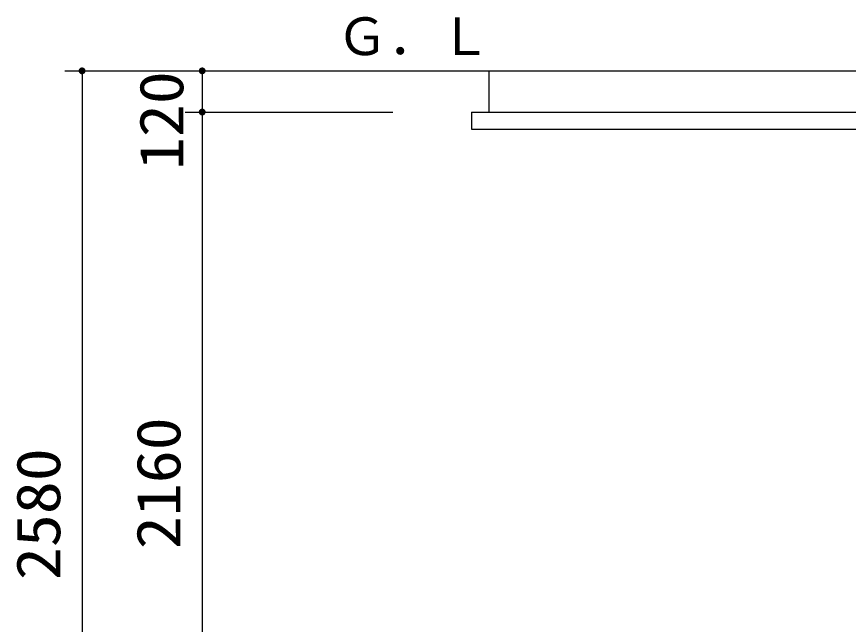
# Model space of a CAD drawing. Units: millimetres, scale not verified. Extents: x -14850 to 14850, y -10500 to 10500.
# Drawn here: x -1122 to 1301, y 1399 to 3170 of the extents above; entities that cross this region are included whole.
import ezdxf
from ezdxf.enums import TextEntityAlignment as Align

# ---------------------------------------------------------------- set-up
doc = ezdxf.new("R2010")
doc.units = ezdxf.units.MM
doc.header["$LTSCALE"] = 50
for name, color, linetype, lineweight in [('0-0_空気管', 3, 'Continuous', 25), ('0-1_機器', 3, 'Continuous', 25), ('0-5_製作', 5, 'Continuous', 25)]:
    doc.layers.add(name, color=color, linetype=linetype, lineweight=lineweight)
doc.styles.add('ＭＳ ゴシック', font='')
doc.styles.get('ＭＳ ゴシック').set_extended_font_data('MS Gothic')

msp = doc.modelspace()

# ---------------------------------------------------------------- linework, layer by layer
at = {"layer": '0-1_機器', "color": 2}
for p, q in [((-26.08, 3011.65), (2649.22, 3011.65)), ((253.38, 3011.65), (253.38, 2891.65)), ((203.38, 2891.65), (203.38, 2841.65)), ((203.38, 2891.65), (2503.38, 2891.65)), ((203.38, 2841.65), (2503.38, 2841.65))]:
    msp.add_line(p, q, dxfattribs=at)
at = {"layer": '0-5_製作', "color": 2}
for p, q in [((-981.46, 3011.65), (-26.08, 3011.65)), ((-931.46, 3011.65), (-931.46, 431.65)), ((-581.46, 3011.65), (-581.46, 2891.65)), ((-631.46, 2891.65), (-26.08, 2891.65)), ((-581.46, 2891.65), (-581.46, 731.65))]:
    msp.add_line(p, q, dxfattribs=at)
at = {"layer": '0-5_製作'}
for points in [[(-931.46, 3011.65), (-941.46, 3011.65), (-941.44, 3012.28)], [(-931.46, 3011.65), (-941.38, 3010.39), (-941.46, 3011.65)], [(-931.46, 3011.65), (-941.44, 3012.28), (-941.29, 3013.52)], [(-931.46, 3011.65), (-941.15, 3009.16), (-941.38, 3010.39)], [(-931.46, 3011.65), (-941.29, 3013.52), (-940.97, 3014.74)], [(-931.46, 3011.65), (-940.76, 3007.97), (-941.15, 3009.16)], [(-931.46, 3011.65), (-940.97, 3014.74), (-940.51, 3015.91)], [(-931.46, 3001.65), (-940.76, 3007.97), (-931.46, 3011.65)], [(-931.46, 3001.65), (-940.23, 3006.83), (-940.76, 3007.97)], [(-931.46, 3011.65), (-940.51, 3015.91), (-939.91, 3017.01)], [(-931.46, 3001.65), (-939.55, 3005.77), (-940.23, 3006.83)], [(-931.46, 3011.65), (-939.91, 3017.01), (-939.17, 3018.02)], [(-931.46, 3001.65), (-938.75, 3004.8), (-939.55, 3005.77)], [(-931.46, 3011.65), (-939.17, 3018.02), (-938.31, 3018.94)], [(-931.46, 3001.65), (-937.84, 3003.94), (-938.75, 3004.8)], [(-931.46, 3011.65), (-938.31, 3018.94), (-937.34, 3019.74)], [(-931.46, 3021.65), (-937.34, 3019.74), (-936.28, 3020.41)], [(-931.46, 3011.65), (-937.34, 3019.74), (-931.46, 3021.65)], [(-931.46, 3021.65), (-936.28, 3020.41), (-932.72, 3021.57)], [(-932.72, 3021.57), (-936.28, 3020.41), (-935.14, 3020.95)], [(-932.72, 3021.57), (-935.14, 3020.95), (-933.95, 3021.33)], [(-930.84, 3021.63), (-931.46, 3011.65), (-931.46, 3021.65)], [(-929.59, 3021.47), (-931.46, 3011.65), (-930.84, 3021.63)], [(-928.37, 3021.16), (-931.46, 3011.65), (-929.59, 3021.47)], [(-927.21, 3020.7), (-931.46, 3011.65), (-928.37, 3021.16)], [(-926.11, 3020.09), (-931.46, 3011.65), (-927.21, 3020.7)], [(-925.09, 3019.35), (-931.46, 3011.65), (-926.11, 3020.09)], [(-924.17, 3018.49), (-931.46, 3011.65), (-925.09, 3019.35)], [(-923.37, 3017.53), (-931.46, 3011.65), (-924.17, 3018.49)], [(-922.7, 3016.46), (-931.46, 3011.65), (-923.37, 3017.53)], [(-922.17, 3015.33), (-931.46, 3011.65), (-922.7, 3016.46)], [(-921.78, 3014.13), (-931.46, 3011.65), (-922.17, 3015.33)], [(-921.78, 3014.13), (-921.46, 3011.65), (-931.46, 3011.65)], [(-921.46, 3011.65), (-931.46, 3001.65), (-931.46, 3011.65)], [(-921.48, 3011.02), (-931.46, 3001.65), (-921.46, 3011.65)], [(-921.64, 3009.77), (-931.46, 3001.65), (-921.48, 3011.02)], [(-921.95, 3008.56), (-931.46, 3001.65), (-921.64, 3009.77)], [(-922.42, 3007.39), (-931.46, 3001.65), (-921.95, 3008.56)], [(-923.02, 3006.29), (-931.46, 3001.65), (-922.42, 3007.39)], [(-923.76, 3005.27), (-931.46, 3001.65), (-923.02, 3006.29)], [(-924.62, 3004.36), (-931.46, 3001.65), (-923.76, 3005.27)], [(-925.59, 3003.56), (-931.46, 3001.65), (-924.62, 3004.36)], [(-921.54, 3012.9), (-921.46, 3011.65), (-921.78, 3014.13)], [(-581.46, 3011.65), (-591.46, 3011.65), (-591.44, 3012.28)], [(-581.46, 3011.65), (-591.38, 3010.39), (-591.46, 3011.65)], [(-581.46, 3011.65), (-591.44, 3012.28), (-591.29, 3013.52)], [(-581.46, 3011.65), (-591.15, 3009.16), (-591.38, 3010.39)], [(-581.46, 3011.65), (-591.29, 3013.52), (-590.97, 3014.74)], [(-581.46, 3001.65), (-591.15, 3009.16), (-581.46, 3011.65)], [(-581.46, 3001.65), (-590.76, 3007.97), (-591.15, 3009.16)], [(-581.46, 3011.65), (-590.97, 3014.74), (-590.51, 3015.91)], [(-581.46, 3001.65), (-590.23, 3006.83), (-590.76, 3007.97)], [(-581.46, 3011.65), (-590.51, 3015.91), (-589.91, 3017.01)], [(-581.46, 3001.65), (-589.55, 3005.77), (-590.23, 3006.83)], [(-581.46, 3011.65), (-589.91, 3017.01), (-589.17, 3018.02)], [(-581.46, 3001.65), (-588.75, 3004.8), (-589.55, 3005.77)], [(-581.46, 3011.65), (-589.17, 3018.02), (-588.31, 3018.94)], [(-581.46, 3001.65), (-587.84, 3003.94), (-588.75, 3004.8)], [(-581.46, 3011.65), (-588.31, 3018.94), (-587.34, 3019.74)], [(-581.46, 3011.65), (-587.34, 3019.74), (-586.28, 3020.41)], [(-581.46, 3021.65), (-586.28, 3020.41), (-585.14, 3020.95)], [(-581.46, 3011.65), (-586.28, 3020.41), (-581.46, 3021.65)], [(-581.46, 3021.65), (-585.14, 3020.95), (-582.72, 3021.57)], [(-582.72, 3021.57), (-585.14, 3020.95), (-583.95, 3021.33)], [(-580.84, 3021.63), (-581.46, 3011.65), (-581.46, 3021.65)], [(-579.59, 3021.47), (-581.46, 3011.65), (-580.84, 3021.63)], [(-578.37, 3021.16), (-581.46, 3011.65), (-579.59, 3021.47)], [(-577.21, 3020.7), (-581.46, 3011.65), (-578.37, 3021.16)], [(-576.11, 3020.09), (-581.46, 3011.65), (-577.21, 3020.7)], [(-575.09, 3019.35), (-581.46, 3011.65), (-576.11, 3020.09)], [(-574.17, 3018.49), (-581.46, 3011.65), (-575.09, 3019.35)], [(-573.37, 3017.53), (-581.46, 3011.65), (-574.17, 3018.49)], [(-572.7, 3016.46), (-581.46, 3011.65), (-573.37, 3017.53)], [(-572.17, 3015.33), (-581.46, 3011.65), (-572.7, 3016.46)], [(-571.78, 3014.13), (-581.46, 3011.65), (-572.17, 3015.33)], [(-571.54, 3012.9), (-581.46, 3011.65), (-571.78, 3014.13)], [(-571.54, 3012.9), (-571.46, 3011.65), (-581.46, 3011.65)], [(-571.46, 3011.65), (-581.46, 3001.65), (-581.46, 3011.65)], [(-571.48, 3011.02), (-581.46, 3001.65), (-571.46, 3011.65)], [(-571.64, 3009.77), (-581.46, 3001.65), (-571.48, 3011.02)], [(-571.95, 3008.56), (-581.46, 3001.65), (-571.64, 3009.77)], [(-572.42, 3007.39), (-581.46, 3001.65), (-571.95, 3008.56)], [(-573.02, 3006.29), (-581.46, 3001.65), (-572.42, 3007.39)], [(-573.76, 3005.27), (-581.46, 3001.65), (-573.02, 3006.29)], [(-574.62, 3004.36), (-581.46, 3001.65), (-573.76, 3005.27)], [(-575.59, 3003.56), (-581.46, 3001.65), (-574.62, 3004.36)], [(-931.46, 3001.65), (-936.82, 3003.2), (-937.84, 3003.94)], [(-931.46, 3001.65), (-935.72, 3002.6), (-936.82, 3003.2)], [(-931.46, 3001.65), (-934.55, 3002.14), (-935.72, 3002.6)], [(-931.46, 3001.65), (-933.34, 3001.82), (-934.55, 3002.14)], [(-931.46, 3001.65), (-932.09, 3001.67), (-933.34, 3001.82)], [(-926.65, 3002.88), (-931.46, 3001.65), (-925.59, 3003.56)], [(-926.65, 3002.88), (-930.21, 3001.73), (-931.46, 3001.65)], [(-927.78, 3002.35), (-930.21, 3001.73), (-926.65, 3002.88)], [(-927.78, 3002.35), (-928.98, 3001.96), (-930.21, 3001.73)], [(-581.46, 3001.65), (-586.82, 3003.2), (-587.84, 3003.94)], [(-581.46, 3001.65), (-585.72, 3002.6), (-586.82, 3003.2)], [(-581.46, 3001.65), (-584.55, 3002.14), (-585.72, 3002.6)], [(-581.46, 3001.65), (-583.34, 3001.82), (-584.55, 3002.14)], [(-581.46, 3001.65), (-582.09, 3001.67), (-583.34, 3001.82)], [(-576.65, 3002.88), (-581.46, 3001.65), (-575.59, 3003.56)], [(-577.78, 3002.35), (-581.46, 3001.65), (-576.65, 3002.88)], [(-577.78, 3002.35), (-580.21, 3001.73), (-581.46, 3001.65)], [(-578.98, 3001.96), (-580.21, 3001.73), (-577.78, 3002.35)], [(-581.46, 2891.65), (-591.46, 2891.65), (-591.44, 2892.28)], [(-581.46, 2891.65), (-591.38, 2890.39), (-591.46, 2891.65)], [(-581.46, 2891.65), (-591.44, 2892.28), (-591.29, 2893.52)], [(-581.46, 2891.65), (-591.15, 2889.16), (-591.38, 2890.39)], [(-581.46, 2891.65), (-591.29, 2893.52), (-590.97, 2894.74)], [(-581.46, 2881.65), (-591.15, 2889.16), (-581.46, 2891.65)], [(-581.46, 2881.65), (-590.76, 2887.97), (-591.15, 2889.16)], [(-581.46, 2891.65), (-590.97, 2894.74), (-590.51, 2895.91)], [(-581.46, 2881.65), (-590.23, 2886.83), (-590.76, 2887.97)], [(-581.46, 2891.65), (-590.51, 2895.91), (-589.91, 2897.01)], [(-581.46, 2881.65), (-589.55, 2885.77), (-590.23, 2886.83)], [(-581.46, 2891.65), (-589.91, 2897.01), (-589.17, 2898.02)], [(-581.46, 2881.65), (-588.75, 2884.8), (-589.55, 2885.77)], [(-581.46, 2891.65), (-589.17, 2898.02), (-588.31, 2898.94)], [(-581.46, 2881.65), (-587.84, 2883.94), (-588.75, 2884.8)], [(-581.46, 2891.65), (-588.31, 2898.94), (-587.34, 2899.74)], [(-581.46, 2881.65), (-586.82, 2883.2), (-587.84, 2883.94)], [(-581.46, 2891.65), (-587.34, 2899.74), (-586.28, 2900.41)], [(-581.46, 2881.65), (-585.72, 2882.6), (-586.82, 2883.2)], [(-581.46, 2901.65), (-586.28, 2900.41), (-585.14, 2900.95)], [(-581.46, 2891.65), (-586.28, 2900.41), (-581.46, 2901.65)], [(-581.46, 2901.65), (-585.14, 2900.95), (-582.72, 2901.57)], [(-582.72, 2901.57), (-585.14, 2900.95), (-583.95, 2901.33)], [(-580.84, 2901.63), (-581.46, 2891.65), (-581.46, 2901.65)], [(-579.59, 2901.47), (-581.46, 2891.65), (-580.84, 2901.63)], [(-578.37, 2901.16), (-581.46, 2891.65), (-579.59, 2901.47)], [(-577.21, 2900.7), (-581.46, 2891.65), (-578.37, 2901.16)], [(-576.11, 2900.09), (-581.46, 2891.65), (-577.21, 2900.7)], [(-575.09, 2899.35), (-581.46, 2891.65), (-576.11, 2900.09)], [(-574.17, 2898.49), (-581.46, 2891.65), (-575.09, 2899.35)], [(-573.37, 2897.53), (-581.46, 2891.65), (-574.17, 2898.49)], [(-572.7, 2896.47), (-581.46, 2891.65), (-573.37, 2897.53)], [(-572.17, 2895.33), (-581.46, 2891.65), (-572.7, 2896.47)], [(-571.78, 2894.13), (-581.46, 2891.65), (-572.17, 2895.33)], [(-571.54, 2892.9), (-581.46, 2891.65), (-571.78, 2894.13)], [(-571.54, 2892.9), (-571.46, 2891.65), (-581.46, 2891.65)], [(-571.46, 2891.65), (-581.46, 2881.65), (-581.46, 2891.65)], [(-571.48, 2891.02), (-581.46, 2881.65), (-571.46, 2891.65)], [(-571.64, 2889.77), (-581.46, 2881.65), (-571.48, 2891.02)], [(-571.95, 2888.56), (-581.46, 2881.65), (-571.64, 2889.77)], [(-572.42, 2887.39), (-581.46, 2881.65), (-571.95, 2888.56)], [(-573.02, 2886.29), (-581.46, 2881.65), (-572.42, 2887.39)], [(-573.76, 2885.27), (-581.46, 2881.65), (-573.02, 2886.29)], [(-574.62, 2884.36), (-581.46, 2881.65), (-573.76, 2885.27)], [(-575.59, 2883.56), (-581.46, 2881.65), (-574.62, 2884.36)], [(-576.65, 2882.88), (-581.46, 2881.65), (-575.59, 2883.56)], [(-581.46, 2881.65), (-584.55, 2882.14), (-585.72, 2882.6)], [(-581.46, 2881.65), (-583.34, 2881.82), (-584.55, 2882.14)], [(-581.46, 2881.65), (-582.09, 2881.67), (-583.34, 2881.82)], [(-577.78, 2882.35), (-581.46, 2881.65), (-576.65, 2882.88)], [(-577.78, 2882.35), (-580.21, 2881.73), (-581.46, 2881.65)], [(-578.98, 2881.96), (-580.21, 2881.73), (-577.78, 2882.35)]]:
    msp.add_solid(points, dxfattribs=at)

# ---------------------------------------------------------------- texts
at = {"layer": '0-0_空気管', "color": 4, "style": 'ＭＳ ゴシック'}
msp.add_text('Ｇ．Ｌ', height=110, rotation=0.002, dxfattribs=at).set_placement((-190.56, 3024.56), align=Align.BOTTOM_LEFT)
at = {"layer": '0-5_製作', "color": 4, "style": 'ＭＳ ゴシック', "width": 1.1}
for s, p in [('120', (-597.93, 2722.45)), ('2160', (-606.46, 1617.9)), ('2580', (-956.46, 1527.9))]:
    msp.add_text(s, height=128.4, rotation=90, dxfattribs=at).set_placement(p, align=Align.BOTTOM_LEFT)

doc.saveas('drawing.dxf')
